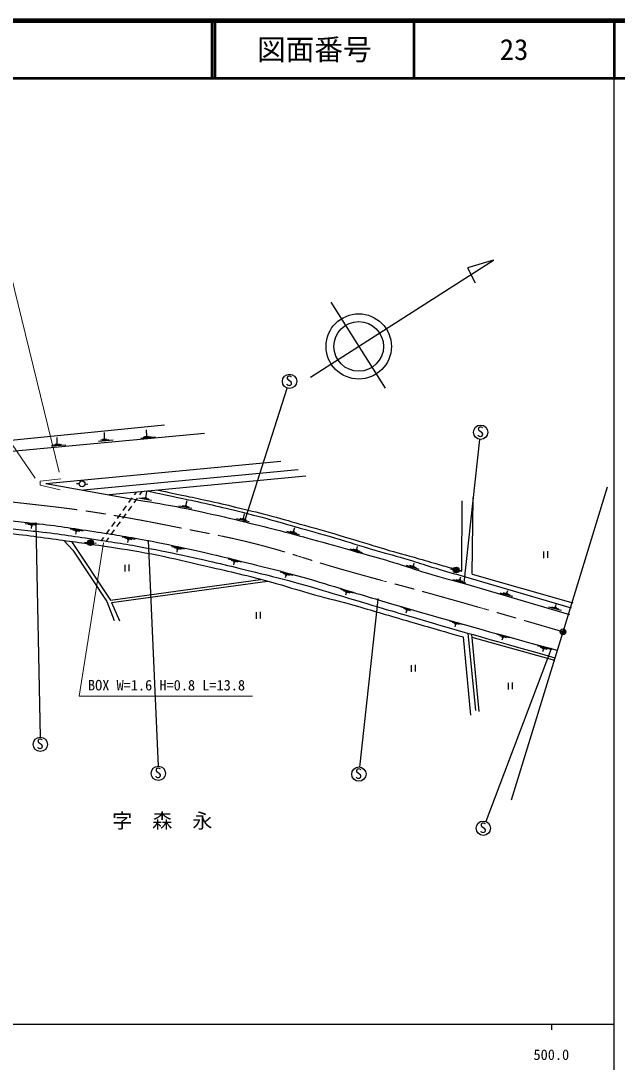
# Model space of a CAD drawing. Units: millimetres at full size, sheet at 1:1000; details may follow other scales. Extents: x 40000 to 680000, y 20000 to 380000.
# Drawn here: x 475364 to 579500, y 198357 to 380000 of the extents above; entities that cross this region are included whole.
import ezdxf
from ezdxf.enums import TextEntityAlignment as Align

# ---------------------------------------------------------------- set-up
doc = ezdxf.new("R2010")
doc.units = ezdxf.units.MM
doc.header["$LTSCALE"] = 1000
doc.header["$PDMODE"] = 32
doc.header["$PDSIZE"] = 500
doc.linetypes.add('CHAIN', pattern=[18.5, 12, -1.5, 3.5, -1.5])
for name, color, linetype, lineweight in [('M-BGD', 7, 'Continuous', 25), ('M-BMK', 2, 'CHAIN', 13), ('M-BMK-SRVR', 3, 'Continuous', 25), ('M-STR-HTXT', 7, 'Continuous', 13), ('M-TTL', 2, 'Continuous', 140), ('M-TTL-BAND', 7, 'Continuous', 25), ('M-TTL-LINE', 7, 'Continuous', 50)]:
    doc.layers.add(name, color=color, linetype=linetype, lineweight=lineweight)
for name, color, linetype in [('M-BMK-HTXT', 7, 'Continuous'), ('M-OTRS', 6, 'Continuous'), ('M-TTL-TXT', 7, 'Continuous')]:
    doc.layers.add(name, color=color, linetype=linetype)
doc.styles.add('ＭＳ ゴシック', font='')
doc.styles.get('ＭＳ ゴシック').set_extended_font_data('MS Gothic')

msp = doc.modelspace()

# ---------------------------------------------------------------- hatches: boundary and pattern name
at = {"layer": 'M-BGD'}
h = msp.add_hatch(color=256, dxfattribs=at)
edge = h.paths.add_edge_path()
edge.add_ellipse((514493, 292768), major_axis=(26.5, -96), ratio=1, start_angle=80.38222, end_angle=-105.44933)
h = msp.add_hatch(color=256, dxfattribs=at)
edge = h.paths.add_edge_path()
edge.add_line((514480, 292670), (514477, 292767))
h = msp.add_hatch(color=256, dxfattribs=at)
edge = h.paths.add_edge_path()
edge.add_ellipse((514493, 292768), major_axis=(26.5, -96), ratio=1, start_angle=-22.90809, end_angle=74.55067)
h = msp.add_hatch(color=256, dxfattribs=at)
edge = h.paths.add_edge_path()
edge.add_ellipse((477963, 292314), major_axis=(26.5, -96), ratio=1, start_angle=80.38222, end_angle=-105.44933)
h = msp.add_hatch(color=256, dxfattribs=at)
edge = h.paths.add_edge_path()
edge.add_line((477950, 292216), (477947, 292313))
h = msp.add_hatch(color=256, dxfattribs=at)
edge = h.paths.add_edge_path()
edge.add_ellipse((477963, 292314), major_axis=(26.5, -96), ratio=1, start_angle=-22.90809, end_angle=74.55067)
for points in [[(487510, 288973), (487013, 289022, 0.06695), (487017, 288889, 0.8745), (488008, 288924)], [(487510, 288973), (488008, 288924, 0.06695), (488003, 289058, 0.8745), (487013, 289022)], [(551363, 284206), (550871, 284296, 0.06695), (550864, 284162, 0.8745), (551854, 284116)], [(551363, 284206), (551854, 284116, 0.06695), (551861, 284249, 0.8745), (550871, 284296)]]:
    msp.add_hatch(color=256, dxfattribs=at).paths.add_polyline_path(points)
h = msp.add_hatch(color=256, dxfattribs=at)
edge = h.paths.add_edge_path()
edge.add_ellipse((497590, 289269), major_axis=(26.5, -96), ratio=1, start_angle=80.38222, end_angle=-105.44933)
h = msp.add_hatch(color=256, dxfattribs=at)
edge = h.paths.add_edge_path()
edge.add_line((497578, 289170), (497574, 289268))
h = msp.add_hatch(color=256, dxfattribs=at)
edge = h.paths.add_edge_path()
edge.add_ellipse((497590, 289269), major_axis=(26.5, -96), ratio=1, start_angle=-22.90809, end_angle=74.55067)
h = msp.add_hatch(color=256, dxfattribs=at)
edge = h.paths.add_edge_path()
edge.add_ellipse((552793, 281972), major_axis=(26.5, -96), ratio=1, start_angle=80.38222, end_angle=-105.44933)
h = msp.add_hatch(color=256, dxfattribs=at)
edge = h.paths.add_edge_path()
edge.add_line((552780, 281873), (552777, 281970))
h = msp.add_hatch(color=256, dxfattribs=at)
edge = h.paths.add_edge_path()
edge.add_ellipse((552793, 281972), major_axis=(26.5, -96), ratio=1, start_angle=-22.90809, end_angle=74.55067)
h = msp.add_hatch(color=256, dxfattribs=at)
edge = h.paths.add_edge_path()
edge.add_ellipse((537680, 279068), major_axis=(26.5, -96), ratio=1, start_angle=80.38222, end_angle=-105.44933)
h = msp.add_hatch(color=256, dxfattribs=at)
edge = h.paths.add_edge_path()
edge.add_line((537667, 278970), (537664, 279067))
h = msp.add_hatch(color=256, dxfattribs=at)
edge = h.paths.add_edge_path()
edge.add_ellipse((537680, 279068), major_axis=(26.5, -96), ratio=1, start_angle=-22.90809, end_angle=74.55067)
h = msp.add_hatch(color=256, dxfattribs=at)
edge = h.paths.add_edge_path()
edge.add_ellipse((567968, 270460), major_axis=(26.5, -96), ratio=1, start_angle=80.38222, end_angle=-105.44933)
h = msp.add_hatch(color=256, dxfattribs=at)
edge = h.paths.add_edge_path()
edge.add_line((567955, 270361), (567951, 270458))
h = msp.add_hatch(color=256, dxfattribs=at)
edge = h.paths.add_edge_path()
edge.add_ellipse((567968, 270460), major_axis=(26.5, -96), ratio=1, start_angle=-22.90809, end_angle=74.55067)

# ---------------------------------------------------------------- linework, layer by layer
for p, q in [((525972, 317838), (557884, 338231)), ((557884, 338231), (553362, 336897)), ((553362, 336897), (554715, 334300)), ((529488, 330910), (538983, 315913)), ((514493, 292768), (521900, 315932)), ((458892, 305375), (500440, 309514)), ((412128, 299236), (507450, 308093)), ((481711, 306188), (481695, 307319)), ((489349, 306889), (490731, 306997)), ((489610, 307017), (490308, 307063)), ((489976, 307049), (489961, 308180)), ((496331, 307213), (498857, 307428)), ((496722, 307395), (498104, 307502)), ((496982, 307522), (497681, 307569)), ((497349, 307554), (497333, 308685)), ((552793, 281972), (555520, 306996)), ((480693, 305847), (483219, 306061)), ((481084, 306028), (482466, 306136)), ((481344, 306156), (482043, 306202)), ((488958, 306708), (491485, 306922)), ((479707, 299267), (520781, 303202)), ((486328, 298176), (523771, 301731)), ((490792, 297354), (525159, 300621)), ((479707, 299267), (494648, 296647)), ((485062, 299305), (485561, 299274)), ((485238, 299294), (485561, 299274)), ((486559, 299212), (486881, 299192)), ((486559, 299212), (487058, 299181)), ((496138, 297306), (496580, 297920)), ((494228, 295958), (494814, 296769)), ((495143, 295928), (495728, 296739)), ((495223, 297337), (495599, 297857)), ((495951, 296797), (498204, 296391)), ((496509, 296857), (497724, 296596)), ((496978, 296871), (497348, 296790)), ((497183, 296834), (497384, 297851)), ((504207, 295444), (504411, 296307)), ((552376, 284050), (552433, 296294)), ((554149, 283504), (554329, 296795)), ((493234, 294580), (493819, 295390)), ((494148, 294549), (494733, 295360)), ((502975, 295406), (505228, 295000)), ((503533, 295466), (504748, 295205)), ((504002, 295480), (504371, 295399)), ((491244, 291822), (491829, 292633)), ((492159, 291792), (492744, 292603)), ((492239, 293201), (492824, 294012)), ((493153, 293171), (493739, 293981)), ((513023, 293216), (515239, 292643)), ((513584, 293234), (514775, 292884)), ((514053, 293213), (514415, 293105)), ((514254, 293162), (514428, 293982)), ((478437, 292127), (476152, 292269)), ((477890, 292002), (476653, 292121)), ((477425, 291934), (477049, 291972)), ((477218, 291947), (477172, 291445)), ((477991, 292213), (478742, 255047)), ((486235, 291002), (483971, 291339)), ((485679, 290925), (484457, 291148)), ((485211, 290897), (484839, 290966)), ((485005, 290927), (484916, 290431)), ((490249, 290444), (490835, 291255)), ((491164, 290413), (491749, 291224)), ((521775, 290978), (523995, 290418)), ((522336, 291000), (523530, 290656)), ((522805, 290981), (523168, 290875)), ((523006, 290931), (523238, 291597)), ((482883, 289327), (484434, 287668)), ((484241, 289188), (491007, 278928)), ((486515, 289071), (487510, 288973)), ((487510, 288973), (488505, 288876)), ((489464, 289356), (489840, 289876)), ((490312, 289232), (490754, 289846)), ((495321, 289552), (493064, 289932)), ((494764, 289485), (493547, 289732)), ((494295, 289466), (493925, 289543)), ((494090, 289500), (493991, 289006)), ((497581, 289375), (499325, 249980)), ((484434, 287668), (490389, 278685)), ((503923, 287855), (501670, 288261)), ((503365, 287795), (502151, 288056)), ((502896, 287781), (502527, 287862)), ((502692, 287818), (502587, 287324)), ((532787, 287875), (534995, 287272)), ((533347, 287886), (534534, 287519)), ((533816, 287858), (534177, 287745)), ((534016, 287804), (534164, 288286)), ((566648, 287435), (566648, 286273)), ((567354, 287489), (567354, 286327)), ((494224, 285179), (494224, 284017)), ((513834, 285599), (511598, 286088)), ((513275, 285560), (512070, 285865)), ((512805, 285563), (512439, 285657)), ((512602, 285607), (512480, 285118)), ((543904, 284926), (544070, 285402)), ((493518, 285125), (493518, 283963)), ((522903, 283257), (520689, 283836)), ((522343, 283241), (521152, 283595)), ((521874, 283263), (521512, 283372)), ((542678, 285046), (544860, 284356)), ((543239, 285035), (544410, 284621)), ((543706, 284988), (544062, 284861)), ((550379, 284385), (551363, 284206)), ((551363, 284206), (552346, 284026)), ((554149, 283504), (571771, 278458)), ((491007, 278928), (517222, 282537)), ((491208, 278527), (518461, 282279)), ((521673, 283315), (521531, 282832)), ((550803, 282552), (553023, 281998)), ((551363, 282575), (552558, 282234)), ((551829, 282627), (552199, 282546)), ((552034, 282508), (552170, 282993)), ((552589, 283141), (571482, 277616)), ((553031, 281819), (571157, 276435)), ((533456, 280172), (531263, 280828)), ((532895, 280175), (531717, 280570)), ((532427, 280214), (532069, 280335)), ((532228, 280273), (532069, 279794)), ((559014, 280251), (561220, 279642)), ((559575, 280260), (560761, 279890)), ((560043, 280231), (560404, 280117)), ((560243, 280177), (560392, 280658)), ((490389, 278685), (491651, 275403)), ((491208, 278527), (492605, 275334)), ((537713, 279087), (534526, 249840)), ((568724, 277721), (568867, 278204)), ((516450, 276841), (516450, 275679)), ((517156, 276895), (517156, 275733)), ((543984, 277115), (541775, 277710)), ((543424, 277102), (542236, 277465)), ((542955, 277128), (542594, 277240)), ((542754, 277182), (542609, 276699)), ((567494, 277781), (569707, 277198)), ((568055, 277796), (569245, 277440)), ((568523, 277773), (568885, 277663)), ((552509, 274710), (550299, 275305)), ((551949, 274697), (550761, 275060)), ((551480, 274723), (551119, 274835)), ((551280, 274777), (551134, 274294)), ((552600, 272521), (553914, 258865)), ((553427, 273218), (554730, 259681)), ((554070, 273035), (555368, 259539)), ((554117, 272505), (568531, 268474)), ((560742, 272374), (558533, 272973)), ((560181, 272362), (558994, 272727)), ((559713, 272389), (559352, 272501)), ((559512, 272443), (559366, 271961)), ((567848, 270354), (565642, 270964)), ((567287, 270345), (566102, 270716)), ((567991, 270481), (556572, 240329)), ((566819, 270374), (566458, 270488)), ((566619, 270429), (566470, 269947)), ((543523, 267591), (543523, 266429)), ((544229, 267645), (544229, 266483)), ((560481, 264508), (560481, 263347)), ((561187, 264562), (561187, 263401))]:
    msp.add_line(p, q, dxfattribs=at)
at = {"layer": 'M-BGD', "lineweight": 13}
msp.add_lwpolyline([(482369, 300123), (478745, 299714), (478745, 298986), (482222, 298183)], dxfattribs=at)
at = {"layer": 'M-BGD'}
for centre, radius in [((534368, 323203), 5699), ((534368, 323203), 4328), ((522285, 317121), 1250), ((555659, 308238), 1250), ((486060, 299243), 500), ((514493, 292768), 99.6), ((477963, 292314), 99.6), ((487510, 288973), 500), ((497590, 289269), 99.6), ((551363, 284206), 500), ((552793, 281972), 99.6), ((537680, 279068), 99.6), ((567968, 270460), 99.6), ((478771, 253797), 1250), ((499384, 248732), 1250), ((534395, 248597), 1250), ((556134, 239158), 1250)]:
    msp.add_circle(centre, radius, dxfattribs=at)
for points, knots in [([(497400, 297996), (499877, 297467), (500499, 297334), (502487, 296915), (504176, 296559), (505128, 296383), (506813, 296009), (508809, 295565), (509921, 295293), (511907, 294808), (514096, 294274), (515325, 293985), (517501, 293402), (519735, 292803), (520976, 292426), (523202, 291794), (525924, 291022), (527453, 290605), (530167, 289805), (532918, 288993), (534441, 288479), (537192, 287669), (539525, 286981), (540854, 286669), (543185, 285974), (544743, 285509), (545600, 285199), (547155, 284723), (549269, 284076), (549953, 283889), (552589, 283141)], [0, 0, 0, 0, 1, 1, 1, 2, 2, 2, 3, 3, 3, 4, 4, 4, 5, 5, 5, 6, 6, 6, 7, 7, 7, 8, 8, 8, 9, 9, 9, 10, 10, 10, 10]), ([(499078, 298206), (501555, 297677), (502177, 297543), (504165, 297124), (505854, 296768), (506806, 296593), (508492, 296218), (510487, 295775), (511599, 295503), (513585, 295018), (515774, 294484), (517003, 294195), (519179, 293612), (521414, 293012), (522654, 292636), (524880, 292004), (527602, 291232), (529131, 290815), (531845, 290014), (534596, 289203), (536119, 288689), (538870, 287879), (541204, 287191), (542524, 286851), (544863, 286183), (546451, 285730), (547338, 285464), (548927, 285014), (550273, 284633), (550697, 284515), (552376, 284050)], [0, 0, 0, 0, 1, 1, 1, 2, 2, 2, 3, 3, 3, 4, 4, 4, 5, 5, 5, 6, 6, 6, 7, 7, 7, 8, 8, 8, 9, 9, 9, 10, 10, 10, 10]), ([(494856, 296612), (501145, 295518), (502842, 295267), (507907, 294146), (510902, 293483), (512571, 293071), (515550, 292339), (517830, 291779), (519104, 291455), (521376, 290863), (524003, 290178), (525472, 289780), (528089, 289056), (530824, 288299), (532345, 287840), (535075, 287063), (537172, 286467), (538358, 286170), (540445, 285540), (542375, 284959), (543431, 284554), (545357, 283963), (548333, 283051), (549322, 282807), (553031, 281819)], [0, 0, 0, 0, 1, 1, 1, 2, 2, 2, 3, 3, 3, 4, 4, 4, 5, 5, 5, 6, 6, 6, 7, 7, 7, 8, 8, 8, 8]), ([(415200, 293271), (418846, 293561), (419773, 293635), (422706, 293843), (425537, 294043), (427121, 294190), (429955, 294318), (433686, 294486), (435780, 294471), (439514, 294515), (442429, 294550), (444062, 294599), (446976, 294531), (449734, 294466), (451275, 294331), (454033, 294244), (455836, 294188), (456847, 294211), (458649, 294131), (462353, 293967), (464426, 293799), (468116, 293443), (471193, 293145), (472901, 292840), (475976, 292525), (476693, 292451), (477096, 292431), (477812, 292353), (481870, 291910), (484127, 291519), (488164, 290919), (491692, 290395), (493666, 290079), (497172, 289428), (500301, 288847), (502040, 288451), (505148, 287765), (509612, 286779), (512099, 286168), (516536, 285065), (519706, 284277), (521481, 283828), (524626, 282943), (527559, 282116), (529179, 281572), (532100, 280701), (535728, 279618), (537761, 279012), (541394, 277947), (552149, 274796), (555596, 273897), (569018, 270199)], [0, 0, 0, 0, 1, 1, 1, 2, 2, 2, 3, 3, 3, 4, 4, 4, 5, 5, 5, 6, 6, 6, 7, 7, 7, 8, 8, 8, 9, 9, 9, 10, 10, 10, 11, 11, 11, 12, 12, 12, 13, 13, 13, 14, 14, 14, 15, 15, 15, 16, 16, 16, 17, 17, 17, 17]), ([(415831, 291825), (419477, 292115), (420404, 292189), (423337, 292397), (426167, 292597), (427752, 292734), (430586, 292872), (434273, 293051), (436342, 293100), (440033, 293142), (442991, 293177), (444649, 293166), (447607, 293085), (450364, 293010), (451906, 292885), (454664, 292798), (456466, 292742), (457478, 292765), (459280, 292685), (462984, 292521), (465056, 292353), (468747, 291997), (471824, 291699), (473532, 291394), (476607, 291079), (477324, 291005), (477727, 290985), (478443, 290907), (482501, 290464), (484758, 290073), (488795, 289473), (492323, 288949), (494297, 288633), (497803, 287982), (500932, 287401), (502671, 287005), (505779, 286319), (510242, 285333), (512730, 284722), (517166, 283619), (520337, 282831), (522112, 282382), (525256, 281497), (528190, 280670), (529810, 280126), (532730, 279255), (536359, 278172), (538392, 277569), (542025, 276501), (552388, 273455), (555681, 272559), (568615, 268910)], [0, 0, 0, 0, 1, 1, 1, 2, 2, 2, 3, 3, 3, 4, 4, 4, 5, 5, 5, 6, 6, 6, 7, 7, 7, 8, 8, 8, 9, 9, 9, 10, 10, 10, 11, 11, 11, 12, 12, 12, 13, 13, 13, 14, 14, 14, 15, 15, 15, 16, 16, 16, 17, 17, 17, 17]), ([(416043, 291178), (419562, 291390), (420452, 291443), (423280, 291596), (426223, 291755), (427871, 291862), (430817, 291972), (434508, 292111), (436577, 292138), (440270, 292192), (443025, 292233), (444570, 292252), (447325, 292222), (450320, 292190), (451996, 292098), (454988, 291971), (457210, 291877), (458454, 291804), (460673, 291657), (463984, 291439), (465834, 291247), (469141, 290962), (471436, 290765), (472724, 290682), (475013, 290428), (477055, 290203), (478191, 290015), (480227, 289738), (483902, 289237), (485963, 288968), (489630, 288415), (492999, 287908), (494890, 287641), (498235, 287002), (501464, 286386), (503247, 285915), (506450, 285179), (510913, 284154), (513423, 283614), (517850, 282448), (520913, 281641), (522586, 281036), (525636, 280180), (528449, 279390), (530045, 279020), (532859, 278233), (536426, 277236), (538409, 276626), (541967, 275596), (546120, 274394), (547416, 274020), (552600, 272521)], [0, 0, 0, 0, 1, 1, 1, 2, 2, 2, 3, 3, 3, 4, 4, 4, 5, 5, 5, 6, 6, 6, 7, 7, 7, 8, 8, 8, 9, 9, 9, 10, 10, 10, 11, 11, 11, 12, 12, 12, 13, 13, 13, 14, 14, 14, 15, 15, 15, 16, 16, 16, 17, 17, 17, 17])]:
    msp.add_open_spline(points, degree=3, knots=knots, dxfattribs=at)
at = {"layer": 'M-BMK'}
msp.add_open_spline([(473290, 296128), (482212, 295115), (484653, 294908), (491870, 293685), (496344, 292927), (498837, 292425), (503287, 291537), (508681, 290460), (511731, 289966), (517054, 288583), (522496, 287168), (525448, 286033), (530852, 284481), (537048, 282703), (540559, 281849), (546769, 280118), (555878, 277577), (558751, 276722), (570039, 273431)], degree=3, knots=[0, 0, 0, 0, 1, 1, 1, 2, 2, 2, 3, 3, 3, 4, 4, 4, 5, 5, 5, 6, 6, 6, 6], dxfattribs=at)
at = {"layer": 'M-BMK-SRVR'}
for p, q in [((570039, 273431), (577810, 298711)), ((561028, 244114), (570039, 273431))]:
    msp.add_line(p, q, dxfattribs=at)
msp.add_circle((570039, 273431), 500, dxfattribs=at)
msp.add_point((570039, 273431), dxfattribs=at)
at = {"layer": 'M-OTRS'}
msp.add_point((570039, 273431), dxfattribs=at)
at = {"layer": 'M-STR-HTXT'}
for p, q in [((482084, 301287), (472275, 341236)), ((477900, 300204), (452727, 336465)), ((485564, 262212), (489809, 288926)), ((485564, 262212), (515817, 262212))]:
    msp.add_line(p, q, dxfattribs=at)
at = {"layer": 'M-TTL'}
msp.add_line((680000, 380000), (40000, 380000), dxfattribs=at)
at = {"layer": 'M-TTL-BAND'}
for p, q in [((579000, 20000), (579000, 370000)), ((40000, 205000), (579000, 205000)), ((568000, 205000), (568000, 204000))]:
    msp.add_line(p, q, dxfattribs=at)
at = {"layer": 'M-TTL-LINE'}
for p, q in [((508747, 380000), (508747, 370000)), ((509247, 380000), (509247, 370000)), ((543997, 380000), (543997, 370000)), ((579000, 380000), (579000, 370000)), ((40000, 370000), (680000, 370000))]:
    msp.add_line(p, q, dxfattribs=at)

# ---------------------------------------------------------------- texts
at = {"layer": 'M-BGD', "style": 'ＭＳ ゴシック'}
for p in [(521607, 315748), (554980, 306865), (478092, 252424), (498705, 247358), (533716, 247224), (555455, 237784)]:
    msp.add_text('S', height=1833, dxfattribs=at).set_placement(p, align=Align.BOTTOM_LEFT)
at = {"layer": 'M-BMK-HTXT', "style": 'ＭＳ ゴシック'}
msp.add_text('字\u3000森\u3000永', height=2566, dxfattribs=at).set_placement((491316, 238418), align=Align.BOTTOM_LEFT)
at = {"layer": 'M-STR-HTXT', "style": 'ＭＳ ゴシック'}
msp.add_text('BOX W=1.6 H=0.8 L=13.8', height=1833, dxfattribs=at).set_placement((487094, 262648), align=Align.BOTTOM_LEFT)
at = {"layer": 'M-TTL-BAND', "style": 'ＭＳ ゴシック'}
msp.add_text('500.0', height=1833, dxfattribs=at).set_placement((568000, 198195), align=Align.BOTTOM_CENTER)
at = {"layer": 'M-TTL-TXT', "style": 'ＭＳ ゴシック'}
for s, p in [('図面番号', (526622, 375000)), ('23', (561497, 375000))]:
    msp.add_text(s, height=3666, dxfattribs=at).set_placement(p, align=Align.MIDDLE_CENTER)

doc.saveas('drawing.dxf')
